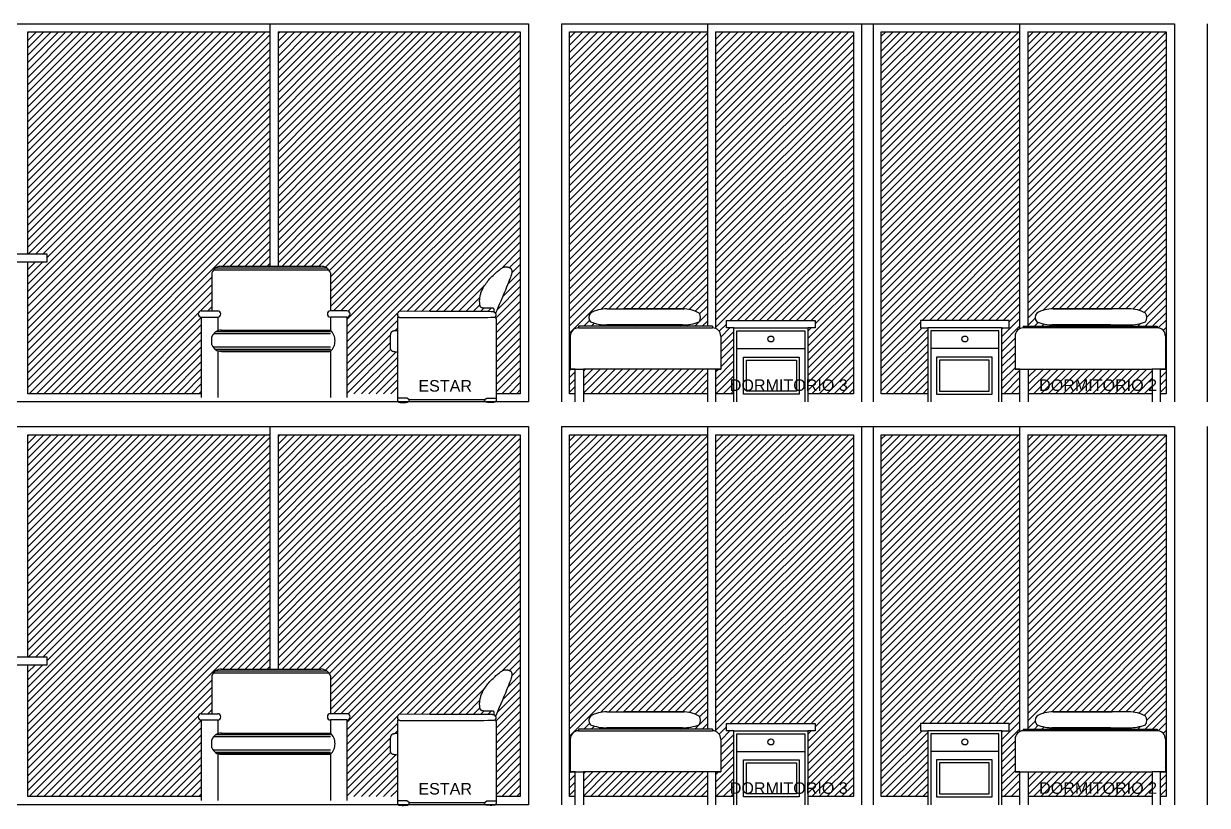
# Model space of a CAD drawing. Header units: millimetres. Extents: x 1217 to 2428, y 234 to 779.
# Drawn here: x 2252.71 to 2259.9, y 423.95 to 428.7 of the extents above; entities that cross this region are included whole.
import ezdxf

# ---------------------------------------------------------------- set-up
doc = ezdxf.new("R2010")
doc.units = ezdxf.units.MM
for name, color, linetype in [('0.1', 251, 'Continuous'), ('0.2', 2, 'Continuous'), ('0.3', 6, 'Continuous'), ('MURO', 5, 'Continuous'), ('Texto', 1, 'Continuous')]:
    doc.layers.add(name, color=color, linetype=linetype)
doc.styles.get("Standard").update_dxf_attribs({"font": 'arial.ttf'})
pattern_1 = [(45, (422.33998, -273.22355), (-0.0224506403, 0.0224506403), [])]
pattern_2 = [(45, (422.33998, -270.773552), (-0.0224506403, 0.0224506403), [])]
pattern_3 = [(45, (422.339967, -273.223546), (-0.0224506403, 0.0224506403), [])]
pattern_4 = [(45, (422.339955, -270.773546), (-0.0224506403, 0.0224506403), [])]

# ---------------------------------------------------------------- blocks, each defined once
blk = doc.blocks.new('sillon elv 1')
at = {"layer": '0.2'}
blk.add_line((382065.2343, 7753267.5813), (382065.6901, 7753267.5813), dxfattribs=at)
for points in [[(382065.1739, 7753268.114), (382065.1742, 7753268.1156), (382065.1744, 7753268.1172), (382065.1745, 7753268.1189), (382065.1746, 7753268.1205), (382065.1745, 7753268.1222), (382065.1745, 7753268.1238), (382065.1744, 7753268.1253), (382065.1744, 7753268.1268), (382065.1745, 7753268.1281), (382065.1745, 7753268.1294), (382065.1747, 7753268.1306), (382065.1749, 7753268.1316), (382065.1751, 7753268.1326), (382065.1753, 7753268.1335), (382065.1756, 7753268.1342), (382065.1759, 7753268.1349), (382065.1762, 7753268.1355), (382065.1765, 7753268.136), (382065.1768, 7753268.1364), (382065.1771, 7753268.1368), (382065.1775, 7753268.1371), (382065.178, 7753268.1373), (382065.1785, 7753268.1375), (382065.179, 7753268.1376), (382065.1796, 7753268.1377), (382065.1804, 7753268.1378), (382065.1814, 7753268.1379), (382065.1828, 7753268.1379), (382065.1846, 7753268.138), (382065.187, 7753268.138), (382065.19, 7753268.1381), (382065.1937, 7753268.1381), (382065.1982, 7753268.1381), (382065.2034, 7753268.1382), (382065.2089, 7753268.1383), (382065.2147, 7753268.1384), (382065.2204, 7753268.1385), (382065.2259, 7753268.1386), (382065.231, 7753268.1388), (382065.2353, 7753268.139), (382065.2389, 7753268.1392), (382065.2417, 7753268.1395), (382065.2439, 7753268.1397), (382065.2455, 7753268.14), (382065.2467, 7753268.1403), (382065.2476, 7753268.1405), (382065.2482, 7753268.1408), (382065.2488, 7753268.141), (382065.2493, 7753268.1412), (382065.2498, 7753268.1413), (382065.2504, 7753268.1415), (382065.2509, 7753268.1417), (382065.2515, 7753268.142), (382065.2522, 7753268.1423), (382065.2529, 7753268.1426), (382065.2537, 7753268.1431), (382065.2545, 7753268.1437), (382065.2554, 7753268.1444), (382065.2563, 7753268.1454), (382065.2572, 7753268.1465), (382065.2581, 7753268.148), (382065.2589, 7753268.1498), (382065.2597, 7753268.1519), (382065.2604, 7753268.1545), (382065.2611, 7753268.1574), (382065.2616, 7753268.1608), (382065.262, 7753268.1645), (382065.2624, 7753268.1685), (382065.2626, 7753268.1727), (382065.2627, 7753268.1771), (382065.2627, 7753268.1816), (382065.2627, 7753268.1863), (382065.2625, 7753268.1909), (382065.2622, 7753268.1956), (382065.2617, 7753268.2004), (382065.2611, 7753268.2053), (382065.2603, 7753268.2102), (382065.2593, 7753268.2154), (382065.258, 7753268.2207), (382065.2565, 7753268.2262), (382065.2547, 7753268.2319), (382065.2526, 7753268.2378), (382065.2501, 7753268.2439), (382065.2474, 7753268.2502), (382065.2443, 7753268.2566), (382065.2408, 7753268.2632), (382065.2369, 7753268.2699), (382065.2327, 7753268.2767), (382065.228, 7753268.2836), (382065.2229, 7753268.2906), (382065.2176, 7753268.2976), (382065.212, 7753268.3046), (382065.2061, 7753268.3115), (382065.2001, 7753268.3182), (382065.194, 7753268.3249), (382065.1878, 7753268.3313), (382065.1816, 7753268.3375), (382065.1754, 7753268.3434), (382065.1694, 7753268.349), (382065.1635, 7753268.3543), (382065.1578, 7753268.3592), (382065.1525, 7753268.3637), (382065.1475, 7753268.3679), (382065.1429, 7753268.3715), (382065.1387, 7753268.3747), (382065.135, 7753268.3775), (382065.1316, 7753268.3799), (382065.1286, 7753268.382), (382065.1259, 7753268.3837), (382065.1233, 7753268.3851), (382065.1209, 7753268.3863), (382065.1187, 7753268.3874), (382065.1165, 7753268.3882), (382065.1144, 7753268.3889), (382065.1123, 7753268.3895), (382065.1103, 7753268.3899), (382065.1083, 7753268.3902), (382065.1063, 7753268.3904), (382065.1044, 7753268.3905), (382065.1024, 7753268.3904), (382065.1005, 7753268.3903), (382065.0985, 7753268.39), (382065.0966, 7753268.3897), (382065.0947, 7753268.3894), (382065.0929, 7753268.3889), (382065.0912, 7753268.3885), (382065.0896, 7753268.388), (382065.088, 7753268.3876), (382065.0866, 7753268.3872), (382065.0853, 7753268.3867), (382065.084, 7753268.3863), (382065.0829, 7753268.3859), (382065.0818, 7753268.3854), (382065.0808, 7753268.385), (382065.0798, 7753268.3846), (382065.0789, 7753268.3841), (382065.0779, 7753268.3836), (382065.077, 7753268.3831), (382065.0761, 7753268.3825), (382065.0752, 7753268.3818), (382065.0743, 7753268.3811), (382065.0735, 7753268.3803), (382065.0726, 7753268.3794), (382065.0718, 7753268.3784), (382065.071, 7753268.3773), (382065.0702, 7753268.376), (382065.0695, 7753268.3746), (382065.0688, 7753268.3731), (382065.0682, 7753268.3715), (382065.0677, 7753268.3697), (382065.0672, 7753268.3679), (382065.0668, 7753268.3659), (382065.0666, 7753268.3638), (382065.0665, 7753268.3614), (382065.0666, 7753268.3588), (382065.0669, 7753268.3558), (382065.0675, 7753268.3524), (382065.0683, 7753268.3484), (382065.0695, 7753268.3438), (382065.0711, 7753268.3385), (382065.0731, 7753268.3324), (382065.0756, 7753268.3252), (382065.0787, 7753268.3168), (382065.0825, 7753268.3069), (382065.0871, 7753268.2952), (382065.0925, 7753268.2816), (382065.099, 7753268.2658), (382065.1066, 7753268.2475), (382065.1153, 7753268.2269), (382065.1246, 7753268.2047), (382065.1341, 7753268.1823), (382065.1433, 7753268.1607), (382065.1516, 7753268.1412), (382065.1585, 7753268.125), (382065.1635, 7753268.1132), (382065.1662, 7753268.107)], [(382065.7482, 7753268.1195), (382065.7512, 7753268.1185), (382065.7538, 7753268.1173), (382065.7559, 7753268.1159), (382065.7576, 7753268.1144), (382065.759, 7753268.1129), (382065.7601, 7753268.1112), (382065.761, 7753268.1096), (382065.7617, 7753268.1079), (382065.7622, 7753268.1063), (382065.7626, 7753268.1048), (382065.7628, 7753268.1033), (382065.7629, 7753268.1018), (382065.763, 7753268.1004), (382065.7629, 7753268.0991), (382065.7628, 7753268.0978), (382065.7626, 7753268.0966), (382065.7624, 7753268.0954), (382065.7621, 7753268.0943), (382065.7618, 7753268.0932), (382065.7614, 7753268.0922), (382065.7609, 7753268.0912), (382065.7604, 7753268.0903), (382065.7599, 7753268.0894), (382065.7593, 7753268.0885), (382065.7586, 7753268.0877), (382065.7578, 7753268.0869), (382065.757, 7753268.0861), (382065.756, 7753268.0854), (382065.7551, 7753268.0847), (382065.754, 7753268.0841), (382065.7529, 7753268.0835), (382065.7517, 7753268.083), (382065.7502, 7753268.0826), (382065.7476, 7753268.0823), (382065.7428, 7753268.082), (382065.7348, 7753268.0818), (382065.7223, 7753268.0816), (382065.7045, 7753268.0815), (382065.6801, 7753268.0814), (382065.6482, 7753268.0813), (382065.6082, 7753268.0812), (382065.5617, 7753268.0812), (382065.5109, 7753268.0812), (382065.458, 7753268.0813), (382065.4051, 7753268.0813), (382065.3544, 7753268.0815), (382065.3081, 7753268.0817), (382065.2683, 7753268.0819), (382065.2366, 7753268.0823), (382065.2126, 7753268.0827), (382065.1951, 7753268.0832), (382065.1831, 7753268.0837), (382065.1755, 7753268.0842), (382065.1711, 7753268.0848), (382065.169, 7753268.0854), (382065.168, 7753268.0859), (382065.1673, 7753268.0865), (382065.1666, 7753268.0871), (382065.166, 7753268.0877), (382065.1655, 7753268.0884), (382065.1649, 7753268.0891), (382065.1645, 7753268.0899), (382065.164, 7753268.0907), (382065.1636, 7753268.0917), (382065.1633, 7753268.0927), (382065.1629, 7753268.0939), (382065.1627, 7753268.0951), (382065.1625, 7753268.0963), (382065.1623, 7753268.0976), (382065.1623, 7753268.0988), (382065.1623, 7753268.1), (382065.1625, 7753268.1011), (382065.1628, 7753268.1021), (382065.1632, 7753268.1031), (382065.1636, 7753268.1039), (382065.1642, 7753268.1048), (382065.1648, 7753268.1056), (382065.1655, 7753268.1063), (382065.1662, 7753268.1071), (382065.1669, 7753268.1078), (382065.1676, 7753268.1086), (382065.1684, 7753268.1094), (382065.1691, 7753268.1101), (382065.1699, 7753268.1109), (382065.1707, 7753268.1116), (382065.1716, 7753268.1124), (382065.1724, 7753268.113), (382065.1733, 7753268.1137), (382065.1743, 7753268.1143), (382065.1753, 7753268.1148), (382065.1764, 7753268.1153), (382065.1774, 7753268.1157), (382065.1785, 7753268.1161), (382065.1796, 7753268.1164), (382065.1807, 7753268.1167), (382065.1818, 7753268.1169), (382065.1839, 7753268.1172), (382065.1926, 7753268.1174), (382065.2144, 7753268.1176), (382065.2558, 7753268.1178), (382065.3233, 7753268.1181), (382065.4235, 7753268.1185), (382065.563, 7753268.1189), (382065.7482, 7753268.1195)], [(382065.1727, 7753268.0846), (382065.1704, 7753268.0832), (382065.1685, 7753268.0819), (382065.1669, 7753268.0806), (382065.1657, 7753268.0794), (382065.1647, 7753268.0781), (382065.164, 7753268.0769), (382065.1634, 7753268.0758), (382065.1631, 7753268.0746), (382065.1628, 7753268.0726), (382065.1626, 7753268.0652), (382065.1625, 7753268.047), (382065.1624, 7753268.0127), (382065.1624, 7753267.9567), (382065.1624, 7753267.8738), (382065.1624, 7753267.7584), (382065.1624, 7753267.6053)], [(382065.7621, 7753268.0013), (382065.7666, 7753268.0017), (382065.7707, 7753268.0019), (382065.7743, 7753268.0019), (382065.7775, 7753268.0017), (382065.7804, 7753268.0013), (382065.783, 7753268.0009), (382065.7852, 7753268.0003), (382065.7873, 7753267.9997), (382065.7892, 7753267.9991), (382065.791, 7753267.9984), (382065.7926, 7753267.9978), (382065.7941, 7753267.9971), (382065.7954, 7753267.9963), (382065.7966, 7753267.9955), (382065.7977, 7753267.9947), (382065.7987, 7753267.9938), (382065.7996, 7753267.9929), (382065.8005, 7753267.9919), (382065.8012, 7753267.9909), (382065.8018, 7753267.9898), (382065.8024, 7753267.9888), (382065.803, 7753267.9877), (382065.8034, 7753267.9866), (382065.8039, 7753267.9855), (382065.8043, 7753267.9843), (382065.8046, 7753267.9831), (382065.8049, 7753267.9816), (382065.8052, 7753267.9797), (382065.8055, 7753267.9773), (382065.8058, 7753267.9743), (382065.806, 7753267.9705), (382065.8062, 7753267.9658), (382065.8064, 7753267.9601), (382065.8066, 7753267.9536), (382065.8068, 7753267.9466), (382065.8069, 7753267.9394), (382065.8071, 7753267.9322), (382065.8072, 7753267.9251), (382065.8072, 7753267.9186), (382065.8072, 7753267.9129), (382065.8072, 7753267.9081), (382065.8072, 7753267.9041), (382065.807, 7753267.901), (382065.8069, 7753267.8984), (382065.8067, 7753267.8964), (382065.8065, 7753267.8948), (382065.8062, 7753267.8934), (382065.8059, 7753267.8922), (382065.8056, 7753267.891), (382065.8053, 7753267.8898), (382065.8048, 7753267.8887), (382065.8044, 7753267.8876), (382065.8039, 7753267.8865), (382065.8033, 7753267.8855), (382065.8027, 7753267.8845), (382065.802, 7753267.8836), (382065.8012, 7753267.8828), (382065.8004, 7753267.882), (382065.7995, 7753267.8812), (382065.7986, 7753267.8805), (382065.7976, 7753267.8799), (382065.7966, 7753267.8793), (382065.7955, 7753267.8787), (382065.7944, 7753267.8782), (382065.7933, 7753267.8777), (382065.7918, 7753267.8772), (382065.7898, 7753267.8767), (382065.787, 7753267.8762), (382065.783, 7753267.8755), (382065.7778, 7753267.8748), (382065.7709, 7753267.874), (382065.7621, 7753267.8731)], [(382065.1619, 7753267.5923), (382065.1619, 7753267.5897), (382065.1619, 7753267.5872), (382065.162, 7753267.585), (382065.1622, 7753267.5829), (382065.1624, 7753267.581), (382065.1627, 7753267.5792), (382065.163, 7753267.5776), (382065.1633, 7753267.5762), (382065.1636, 7753267.5749), (382065.164, 7753267.5737), (382065.1644, 7753267.5727), (382065.1648, 7753267.5718), (382065.1653, 7753267.5709), (382065.1658, 7753267.5702), (382065.1665, 7753267.5695), (382065.1672, 7753267.5689), (382065.168, 7753267.5684), (382065.1689, 7753267.5679), (382065.17, 7753267.5674), (382065.1712, 7753267.5671), (382065.1727, 7753267.5667), (382065.1744, 7753267.5664), (382065.1763, 7753267.5662), (382065.1785, 7753267.566), (382065.1811, 7753267.5658), (382065.1839, 7753267.5657), (382065.1869, 7753267.5657), (382065.19, 7753267.5656), (382065.1932, 7753267.5656), (382065.1965, 7753267.5656), (382065.1997, 7753267.5657), (382065.2028, 7753267.5657), (382065.2058, 7753267.5658), (382065.2087, 7753267.5658), (382065.2114, 7753267.5659), (382065.2139, 7753267.566), (382065.2162, 7753267.5662), (382065.2184, 7753267.5664), (382065.2203, 7753267.5667), (382065.2221, 7753267.5671), (382065.2237, 7753267.5675), (382065.2251, 7753267.5682), (382065.2265, 7753267.5691), (382065.2278, 7753267.5704), (382065.2292, 7753267.5722), (382065.2307, 7753267.5745), (382065.2324, 7753267.5775), (382065.2343, 7753267.5813)], [(382065.7625, 7753267.5923), (382065.7626, 7753267.5897), (382065.7625, 7753267.5872), (382065.7624, 7753267.585), (382065.7623, 7753267.5829), (382065.762, 7753267.581), (382065.7618, 7753267.5792), (382065.7615, 7753267.5776), (382065.7612, 7753267.5762), (382065.7608, 7753267.5749), (382065.7605, 7753267.5737), (382065.7601, 7753267.5727), (382065.7597, 7753267.5718), (382065.7592, 7753267.5709), (382065.7586, 7753267.5702), (382065.758, 7753267.5695), (382065.7573, 7753267.5689), (382065.7565, 7753267.5684), (382065.7556, 7753267.5679), (382065.7545, 7753267.5674), (382065.7533, 7753267.5671), (382065.7518, 7753267.5667), (382065.7501, 7753267.5664), (382065.7482, 7753267.5662), (382065.7459, 7753267.566), (382065.7434, 7753267.5658), (382065.7406, 7753267.5657), (382065.7376, 7753267.5657), (382065.7345, 7753267.5656), (382065.7312, 7753267.5656), (382065.728, 7753267.5656), (382065.7248, 7753267.5657), (382065.7216, 7753267.5657), (382065.7186, 7753267.5658), (382065.7158, 7753267.5658), (382065.7131, 7753267.5659), (382065.7106, 7753267.566), (382065.7083, 7753267.5662), (382065.7061, 7753267.5664), (382065.7041, 7753267.5667), (382065.7024, 7753267.5671), (382065.7008, 7753267.5675), (382065.6993, 7753267.5682), (382065.698, 7753267.5691), (382065.6966, 7753267.5704), (382065.6952, 7753267.5722), (382065.6937, 7753267.5745), (382065.6921, 7753267.5775), (382065.6901, 7753267.5813)]]:
    blk.add_lwpolyline(points, dxfattribs=at)
at = {"layer": '0.2', "elevation": 0}
for points in [[(382065.7529, 7753268.0835), (382065.7621, 7753268.0835), (382065.7621, 7753267.6053)], [(382065.1624, 7753267.6053), (382065.1619, 7753267.5923)], [(382065.2343, 7753267.5813), (382065.2197, 7753267.5923), (382065.1619, 7753267.5923)], [(382065.6901, 7753267.5813), (382065.7047, 7753267.5923), (382065.7636, 7753267.5923)], [(382065.7621, 7753267.6053), (382065.7625, 7753267.5923)]]:
    blk.add_lwpolyline(points, dxfattribs=at)

msp = doc.modelspace()

# ---------------------------------------------------------------- hatches: boundary and pattern name
at = {"layer": '0.1', "ltscale": 3}
h = msp.add_hatch(dxfattribs=at)
h.set_pattern_fill('ANSI31', color=256, scale=0.01)
h.set_pattern_definition(pattern_2)
h.paths.add_polyline_path([(2254.25251, 428.65099), (2254.46816, 428.65099), (2254.46816, 427.22581), (2254.25251, 427.22581)])
h.paths.add_polyline_path([(2252.86861, 428.65099), (2254.20251, 428.65099), (2254.20251, 427.22581), (2253.90862, 427.22581, 0.3308107), (2253.85003, 427.18578), (2253.85003, 426.95485), (2253.78505, 426.95485, 1), (2253.78505, 426.91691), (2253.78505, 426.45099), (2252.86861, 426.45099)])
h.paths.add_polyline_path([(2252.7306, 428.65099), (2252.86861, 428.65099), (2252.86861, 426.45099), (2252.7306, 426.45099), (2252.7306, 427.25099), (2252.84561, 427.25099), (2252.84561, 427.30099), (2252.7306, 427.30099)])
h.paths.add_polyline_path([(2251.81582, 428.65099), (2252.5606, 428.65099), (2252.5606, 427.95099), (2251.81582, 427.95099)])
h.paths.add_polyline_path([(2251.57076, 428.65099), (2251.76582, 428.65099), (2251.76582, 427.95099), (2251.57076, 427.95099)])
h = msp.add_hatch(dxfattribs=at)
h.set_pattern_fill('ANSI31', color=256, scale=0.01)
h.set_pattern_definition(pattern_2)
h.paths.add_polyline_path([(2254.46816, 428.65099), (2255.72441, 428.65099), (2255.72441, 426.45099), (2255.57804, 426.45099), (2255.57805, 426.59078), (2255.57807, 426.7061), (2255.57807, 426.78904), (2255.57805, 426.84498), (2255.57798, 426.87934), (2255.57786, 426.89752), (2255.57762, 426.90672), (2255.57584, 426.91061), (2255.57287, 426.91364), (2255.56824, 426.91681), (2255.57199, 426.91784), (2255.57521, 426.92068), (2255.57709, 426.92438), (2255.57823, 426.92944), (2255.57802, 426.93402), (2255.57641, 426.93699), (2255.5743, 426.9394), (2255.57692, 426.94553), (2255.58196, 426.95732), (2255.58888, 426.97355), (2255.59718, 426.99303), (2255.60633, 427.01459), (2255.61584, 427.03704), (2255.62518, 427.05919), (2255.63384, 427.07986), (2255.64142, 427.0981), (2255.6479, 427.11392), (2255.65339, 427.12753), (2255.65798, 427.13918), (2255.66177, 427.14911), (2255.66487, 427.15753), (2255.66736, 427.1647), (2255.66934, 427.17084), (2255.67091, 427.17615), (2255.67268, 427.18294), (2255.67381, 427.18977), (2255.67398, 427.19492), (2255.67349, 427.1992), (2255.67236, 427.20382), (2255.67029, 427.20836), (2255.66752, 427.21228), (2255.66414, 427.21507), (2255.66021, 427.21715), (2255.6565, 427.21862), (2255.65235, 427.21997), (2255.6473, 427.22137), (2255.64175, 427.22247), (2255.63601, 427.22291), (2255.63114, 427.22246), (2255.62709, 427.2216), (2255.62284, 427.22018), (2255.61832, 427.21814), (2255.61329, 427.21527), (2255.6088, 427.21225), (2255.60546, 427.20986), (2255.60173, 427.20707), (2255.59759, 427.20386), (2255.59299, 427.20018), (2255.58797, 427.19606), (2255.5826, 427.19152), (2255.57695, 427.1866), (2255.57106, 427.18132), (2255.565, 427.17571), (2255.55884, 427.1698), (2255.55264, 427.16362), (2255.54645, 427.15719), (2255.54032, 427.15057), (2255.53432, 427.14379), (2255.52848, 427.13689), (2255.52286, 427.12993), (2255.5175, 427.12294), (2255.51246, 427.11596), (2255.50779, 427.10904), (2255.50352, 427.10222), (2255.49966, 427.09551), (2255.49617, 427.08893), (2255.49306, 427.0825), (2255.4903, 427.07623), (2255.48787, 427.07013), (2255.48575, 427.06422), (2255.48394, 427.05852), (2255.48242, 427.05302), (2255.48115, 427.04771), (2255.48012, 427.04258), (2255.47931, 427.03759), (2255.4787, 427.03272), (2255.47825, 427.02795), (2255.47795, 427.02325), (2255.47777, 427.01859), (2255.4777, 427.01398), (2255.47773, 427.00944), (2255.47786, 427.00504), (2255.47821, 426.99865), (2255.47907, 426.99121), (2255.4803, 426.98538), (2255.48223, 426.98024), (2255.4849, 426.97678), (2255.48798, 426.97458), (2255.49197, 426.97319), (2255.49356, 426.97254), (2255.49745, 426.9719), (2255.50152, 426.97155), (2255.5051, 426.97132), (2255.50949, 426.97113), (2255.51455, 426.97096), (2255.52004, 426.97083), (2255.52577, 426.97071), (2255.53152, 426.97061), (2255.53707, 426.97054), (2255.54221, 426.97047), (2255.54673, 426.97043), (2255.55048, 426.97039), (2255.55348, 426.97035), (2255.55585, 426.97032), (2255.55767, 426.97027), (2255.55904, 426.97022), (2255.56007, 426.97016), (2255.56084, 426.97007), (2255.56145, 426.96995), (2255.56199, 426.96981), (2255.56247, 426.96962), (2255.56291, 426.96939), (2255.5633, 426.96911), (2255.56366, 426.96876), (2255.56399, 426.96833), (2255.56429, 426.96784), (2255.56458, 426.96725), (2255.56486, 426.96657), (2255.56513, 426.9658), (2255.56537, 426.96493), (2255.56558, 426.96396), (2255.56576, 426.96289), (2255.5659, 426.96173), (2255.56599, 426.96046), (2255.56603, 426.9591), (2255.56601, 426.95763), (2255.56597, 426.95609), (2255.56581, 426.95113), (2255.56638, 426.94654), (2255.56265, 426.94825), (2255.55815, 426.94946), (2255.54783, 426.9497), (2255.52607, 426.94991), (2255.48469, 426.95015), (2255.41716, 426.95044), (2255.31694, 426.9508), (2255.17747, 426.95125), (2254.99223, 426.95182), (2254.98783, 426.95034), (2254.9836, 426.94763), (2254.98079, 426.94449), (2254.97866, 426.94049), (2254.97753, 426.93571), (2254.97746, 426.93154), (2254.97815, 426.92704), (2254.97964, 426.92302), (2254.98218, 426.91949), (2254.98673, 426.91585), (2254.97837, 426.91585), (2254.97837, 426.83365), (2254.9738, 426.83408), (2254.96787, 426.83434), (2254.96147, 426.83392), (2254.95644, 426.83299), (2254.95108, 426.83144), (2254.94623, 426.82942), (2254.94261, 426.8271), (2254.93997, 426.82437), (2254.93801, 426.82123), (2254.93615, 426.8169), (2254.93533, 426.81311), (2254.93479, 426.8084), (2254.93444, 426.80279), (2254.93422, 426.79808), (2254.93402, 426.79241), (2254.93382, 426.78595), (2254.93365, 426.77898), (2254.9335, 426.77174), (2254.93337, 426.76449), (2254.93328, 426.75748), (2254.93322, 426.75097), (2254.9332, 426.74522), (2254.93323, 426.73809), (2254.93349, 426.7305), (2254.9341, 426.72596), (2254.93536, 426.72138), (2254.93737, 426.71715), (2254.94026, 426.7139), (2254.94373, 426.71162), (2254.94745, 426.70984), (2254.95175, 426.70876), (2254.95741, 426.70788), (2254.96269, 426.70718), (2254.96959, 426.70637), (2254.97837, 426.70543), (2254.97837, 426.45099), (2254.67089, 426.45099), (2254.67089, 426.91691, 1), (2254.67089, 426.95485), (2254.57089, 426.95485), (2254.57089, 427.18578, 0.3308101), (2254.5123, 427.22581), (2254.46816, 427.22581)])
h = msp.add_hatch(dxfattribs=at)
h.set_pattern_fill('ANSI31', color=256, scale=0.01)
h.set_pattern_definition(pattern_4)
h.paths.add_polyline_path([(2257.07143, 428.651), (2257.74956, 428.651), (2257.74956, 426.451), (2257.47317, 426.451), (2257.47317, 426.851), (2257.51817, 426.851), (2257.51817, 426.896), (2257.47317, 426.896), (2257.07143, 426.896)])
h.paths.add_polyline_path([(2256.91197, 428.651), (2257.07143, 428.651), (2257.07143, 426.896), (2256.97817, 426.896), (2256.97817, 426.851), (2257.02317, 426.851), (2257.02317, 426.451), (2256.91336, 426.451), (2256.91336, 426.601), (2256.94336, 426.601), (2256.94336, 426.801, 0.3063972), (2256.91197, 426.8474)])
h.paths.add_polyline_path([(2256.02439, 428.651), (2256.86197, 428.651), (2256.86197, 426.861), (2256.07894, 426.861), (2256.07896, 426.851, 0.4142136), (2256.02896, 426.801), (2256.02896, 426.601), (2256.05896, 426.601), (2256.05896, 426.451), (2256.02439, 426.451)])
h.paths.add_polyline_path([(2256.1508, 426.88802, -0.340832), (2256.1508, 426.9411, -0.1255988), (2256.25176, 426.96687), (2256.7108, 426.96687, -0.1255988), (2256.81175, 426.9411, -0.340832), (2256.81175, 426.88802, -0.0910283), (2256.7108, 426.86949), (2256.25176, 426.86949, -0.0910283)], flags=16)
h.paths.add_polyline_path([(2256.10896, 426.601), (2256.86336, 426.601), (2256.86336, 426.451), (2256.10896, 426.451)])
h.paths.add_polyline_path([(2257.73468, 426.42919), (2256.98254, 426.42919), (2256.98254, 426.57344), (2257.73468, 426.57344)], flags=9)
h = msp.add_hatch(dxfattribs=at)
h.set_pattern_fill('ANSI31', color=256, scale=0.01)
h.set_pattern_definition(pattern_4)
h.paths.add_polyline_path([(2258.81054, 428.651), (2259.65152, 428.651), (2259.64695, 426.801, 0.4142136), (2259.59695, 426.851), (2259.59697, 426.861), (2258.81054, 426.861)])
h.paths.add_polyline_path([(2258.86416, 426.88802, -0.340832), (2258.86416, 426.9411, -0.1255988), (2258.96511, 426.96687), (2259.32255, 426.96687), (2259.42415, 426.96687, -0.1255988), (2259.52511, 426.9411, -0.340832), (2259.52511, 426.88802, -0.0910283), (2259.42415, 426.86949), (2258.96511, 426.86949, -0.0910283)], flags=16)
h.paths.add_polyline_path([(2258.81255, 426.601), (2259.56695, 426.601), (2259.56695, 426.451), (2258.81255, 426.451)])
h.paths.add_polyline_path([(2259.61695, 426.601), (2259.64695, 426.601), (2259.64695, 426.801), (2259.65152, 428.651), (2259.65152, 426.451), (2259.61695, 426.451)])
h.paths.add_polyline_path([(2257.91956, 428.651), (2258.76054, 428.651), (2258.76054, 426.84589, 0.2861952), (2258.73255, 426.801), (2258.73255, 426.601), (2258.76255, 426.601), (2258.76255, 426.451), (2258.65274, 426.451), (2258.65274, 426.851), (2258.69774, 426.851), (2258.69774, 426.896), (2258.20274, 426.896), (2258.15774, 426.896), (2258.15774, 426.851), (2258.20274, 426.851), (2258.20274, 426.451), (2257.91956, 426.451)])
h = msp.add_hatch(dxfattribs=at)
h.set_pattern_fill('ANSI31', color=256, scale=0.01)
h.set_pattern_definition(pattern_1)
h.paths.add_polyline_path([(2254.25251, 426.20099), (2254.46816, 426.20099), (2254.46816, 424.77581), (2254.25251, 424.77581)])
h.paths.add_polyline_path([(2252.86861, 426.20099), (2254.20251, 426.20099), (2254.20251, 424.77581), (2253.90862, 424.77581, 0.3308107), (2253.85003, 424.73578), (2253.85003, 424.50486), (2253.78505, 424.50486, 1), (2253.78505, 424.46691), (2253.78505, 424.00099), (2252.86861, 424.00099)])
h.paths.add_polyline_path([(2252.7306, 426.20099), (2252.86861, 426.20099), (2252.86861, 424.00099), (2252.7306, 424.00099), (2252.7306, 424.80099), (2252.84561, 424.80099), (2252.84561, 424.85099), (2252.7306, 424.85099)])
h.paths.add_polyline_path([(2251.81582, 426.20099), (2252.5606, 426.20099), (2252.5606, 425.50099), (2251.81582, 425.50099)])
h.paths.add_polyline_path([(2251.57076, 426.20099), (2251.76582, 426.20099), (2251.76582, 425.50099), (2251.57076, 425.50099)])
h = msp.add_hatch(dxfattribs=at)
h.set_pattern_fill('ANSI31', color=256, scale=0.01)
h.set_pattern_definition(pattern_1)
h.paths.add_polyline_path([(2254.46816, 426.20099), (2255.72441, 426.20099), (2255.72441, 424.00099), (2255.57804, 424.00099), (2255.57805, 424.14078), (2255.57807, 424.25611), (2255.57807, 424.33904), (2255.57805, 424.39499), (2255.57798, 424.42935), (2255.57786, 424.44752), (2255.57762, 424.45673), (2255.57584, 424.46061), (2255.57287, 424.46364), (2255.56824, 424.46681), (2255.57199, 424.46784), (2255.57521, 424.47068), (2255.57709, 424.47439), (2255.57823, 424.47944), (2255.57802, 424.48402), (2255.57641, 424.48699), (2255.5743, 424.48941), (2255.57692, 424.49554), (2255.58196, 424.50732), (2255.58888, 424.52355), (2255.59718, 424.54304), (2255.60633, 424.56459), (2255.61584, 424.58704), (2255.62518, 424.60919), (2255.63384, 424.62986), (2255.64142, 424.64811), (2255.6479, 424.66392), (2255.65339, 424.67753), (2255.65798, 424.68919), (2255.66177, 424.69911), (2255.66487, 424.70754), (2255.66736, 424.7147), (2255.66934, 424.72084), (2255.67091, 424.72616), (2255.67268, 424.73294), (2255.67381, 424.73977), (2255.67398, 424.74492), (2255.67349, 424.7492), (2255.67236, 424.75382), (2255.67029, 424.75836), (2255.66752, 424.76228), (2255.66414, 424.76507), (2255.66021, 424.76716), (2255.6565, 424.76862), (2255.65235, 424.76998), (2255.6473, 424.77137), (2255.64175, 424.77247), (2255.63601, 424.77291), (2255.63114, 424.77247), (2255.62709, 424.77161), (2255.62284, 424.77019), (2255.61832, 424.76814), (2255.61329, 424.76527), (2255.6088, 424.76225), (2255.60546, 424.75986), (2255.60173, 424.75708), (2255.59759, 424.75386), (2255.59299, 424.75018), (2255.58797, 424.74606), (2255.5826, 424.74153), (2255.57695, 424.7366), (2255.57106, 424.73132), (2255.565, 424.72571), (2255.55884, 424.7198), (2255.55264, 424.71362), (2255.54645, 424.7072), (2255.54032, 424.70057), (2255.53432, 424.69379), (2255.52848, 424.6869), (2255.52286, 424.67993), (2255.5175, 424.67294), (2255.51246, 424.66596), (2255.50779, 424.65904), (2255.50352, 424.65222), (2255.49966, 424.64551), (2255.49617, 424.63894), (2255.49306, 424.63251), (2255.4903, 424.62623), (2255.48787, 424.62014), (2255.48575, 424.61423), (2255.48394, 424.60852), (2255.48242, 424.60302), (2255.48115, 424.59772), (2255.48012, 424.59258), (2255.47931, 424.58759), (2255.4787, 424.58272), (2255.47825, 424.57795), (2255.47795, 424.57325), (2255.47777, 424.5686), (2255.4777, 424.56398), (2255.47773, 424.55945), (2255.47786, 424.55504), (2255.47821, 424.54865), (2255.47907, 424.54121), (2255.4803, 424.53539), (2255.48223, 424.53024), (2255.4849, 424.52678), (2255.48798, 424.52458), (2255.49197, 424.52319), (2255.49356, 424.52255), (2255.49745, 424.5219), (2255.50152, 424.52155), (2255.5051, 424.52133), (2255.50949, 424.52113), (2255.51455, 424.52097), (2255.52004, 424.52083), (2255.52577, 424.52071), (2255.53152, 424.52062), (2255.53707, 424.52054), (2255.54221, 424.52048), (2255.54673, 424.52043), (2255.55048, 424.52039), (2255.55348, 424.52035), (2255.55585, 424.52032), (2255.55767, 424.52028), (2255.55904, 424.52023), (2255.56007, 424.52016), (2255.56084, 424.52007), (2255.56145, 424.51996), (2255.56199, 424.51981), (2255.56247, 424.51963), (2255.56291, 424.51939), (2255.5633, 424.51911), (2255.56366, 424.51876), (2255.56399, 424.51834), (2255.56429, 424.51784), (2255.56458, 424.51725), (2255.56486, 424.51657), (2255.56513, 424.5158), (2255.56537, 424.51493), (2255.56558, 424.51396), (2255.56576, 424.51289), (2255.5659, 424.51173), (2255.56599, 424.51046), (2255.56603, 424.5091), (2255.56601, 424.50764), (2255.56597, 424.50609), (2255.56581, 424.50113), (2255.56638, 424.49655), (2255.56265, 424.49825), (2255.55815, 424.49946), (2255.54783, 424.49971), (2255.52607, 424.49992), (2255.48469, 424.50016), (2255.41716, 424.50044), (2255.31694, 424.5008), (2255.17747, 424.50126), (2254.99223, 424.50182), (2254.98783, 424.50034), (2254.9836, 424.49763), (2254.98079, 424.49449), (2254.97866, 424.49049), (2254.97753, 424.48571), (2254.97746, 424.48155), (2254.97815, 424.47704), (2254.97964, 424.47302), (2254.98218, 424.4695), (2254.98673, 424.46585), (2254.97837, 424.46585), (2254.97837, 424.38365), (2254.9738, 424.38408), (2254.96787, 424.38435), (2254.96147, 424.38393), (2254.95644, 424.38299), (2254.95108, 424.38144), (2254.94623, 424.37942), (2254.94261, 424.3771), (2254.93997, 424.37437), (2254.93801, 424.37123), (2254.93615, 424.36691), (2254.93533, 424.36311), (2254.93479, 424.3584), (2254.93444, 424.35279), (2254.93422, 424.34809), (2254.93402, 424.34241), (2254.93382, 424.33596), (2254.93365, 424.32898), (2254.9335, 424.32174), (2254.93337, 424.31449), (2254.93328, 424.30748), (2254.93322, 424.30097), (2254.9332, 424.29522), (2254.93323, 424.28809), (2254.93349, 424.2805), (2254.9341, 424.27596), (2254.93536, 424.27138), (2254.93737, 424.26715), (2254.94026, 424.2639), (2254.94373, 424.26163), (2254.94745, 424.25984), (2254.95175, 424.25876), (2254.95741, 424.25788), (2254.96269, 424.25718), (2254.96959, 424.25637), (2254.97837, 424.25543), (2254.97837, 424.00099), (2254.67089, 424.00099), (2254.67089, 424.46691, 1), (2254.67089, 424.50486), (2254.57089, 424.50486), (2254.57089, 424.73578, 0.3308101), (2254.5123, 424.77581), (2254.46816, 424.77581)])
h = msp.add_hatch(dxfattribs=at)
h.set_pattern_fill('ANSI31', color=256, scale=0.01)
h.set_pattern_definition(pattern_3)
h.paths.add_polyline_path([(2257.07144, 426.201), (2257.74957, 426.201), (2257.74957, 424.00099), (2257.47319, 424.00099), (2257.47319, 424.401), (2257.51819, 424.401), (2257.51819, 424.446), (2257.47319, 424.446), (2257.07144, 424.446)])
h.paths.add_polyline_path([(2256.91199, 426.201), (2257.07144, 426.201), (2257.07144, 424.446), (2256.97819, 424.446), (2256.97819, 424.401), (2257.02319, 424.401), (2257.02319, 424.00099), (2256.91337, 424.00099), (2256.91337, 424.151), (2256.94337, 424.151), (2256.94337, 424.351, 0.3063972), (2256.91199, 424.3974)])
h.paths.add_polyline_path([(2256.0244, 426.201), (2256.86199, 426.201), (2256.86199, 424.411), (2256.07895, 424.411), (2256.07897, 424.401, 0.4142136), (2256.02897, 424.351), (2256.02897, 424.151), (2256.05897, 424.151), (2256.05897, 424.00099), (2256.0244, 424.00099)])
h.paths.add_polyline_path([(2256.15082, 424.43802, -0.340832), (2256.15082, 424.4911, -0.1255988), (2256.25177, 424.51687), (2256.71081, 424.51687, -0.1255988), (2256.81177, 424.4911, -0.340832), (2256.81177, 424.43802, -0.0910283), (2256.71081, 424.41949), (2256.25177, 424.41949, -0.0910283)], flags=16)
h.paths.add_polyline_path([(2256.10897, 424.151), (2256.86337, 424.151), (2256.86337, 424.00099), (2256.10897, 424.00099)])
h.paths.add_polyline_path([(2257.73469, 423.97919), (2256.98255, 423.97919), (2256.98255, 424.12344), (2257.73469, 424.12344)], flags=9)
h = msp.add_hatch(dxfattribs=at)
h.set_pattern_fill('ANSI31', color=256, scale=0.01)
h.set_pattern_definition(pattern_3)
h.paths.add_polyline_path([(2258.81056, 426.201), (2259.65154, 426.201), (2259.64697, 424.351, 0.4142136), (2259.59697, 424.401), (2259.59698, 424.411), (2258.81056, 424.411)])
h.paths.add_polyline_path([(2258.86417, 424.43802, -0.340832), (2258.86417, 424.4911, -0.1255988), (2258.96512, 424.51687), (2259.32257, 424.51687), (2259.42416, 424.51687, -0.1255988), (2259.52512, 424.4911, -0.340832), (2259.52512, 424.43802, -0.0910283), (2259.42416, 424.41949), (2258.96512, 424.41949, -0.0910283)], flags=16)
h.paths.add_polyline_path([(2258.81257, 424.151), (2259.56697, 424.151), (2259.56697, 424.001), (2258.81257, 424.001)])
h.paths.add_polyline_path([(2259.61697, 424.151), (2259.64697, 424.151), (2259.64697, 424.351), (2259.65154, 426.201), (2259.65154, 424.001), (2259.61697, 424.001)])
h.paths.add_polyline_path([(2257.91957, 426.201), (2258.76056, 426.201), (2258.76056, 424.39589, 0.2861952), (2258.73257, 424.351), (2258.73257, 424.151), (2258.76257, 424.151), (2258.76257, 424.001), (2258.65275, 424.001), (2258.65275, 424.401), (2258.69775, 424.401), (2258.69775, 424.446), (2258.20275, 424.446), (2258.15775, 424.446), (2258.15775, 424.401), (2258.20275, 424.401), (2258.20275, 424.001), (2257.91957, 424.001)])

# ---------------------------------------------------------------- linework, layer by layer
at = {"layer": '0.1', "linetype": 'ByBlock'}
for p, q in [((2256.02896, 426.801, 0), (2256.02896, 426.601, 0)), ((2256.89336, 426.861, 0), (2256.07894, 426.861, 0)), ((2256.07896, 426.851, 0), (2256.89334, 426.851, 0)), ((2256.94336, 426.801, 0), (2256.94336, 426.601, 0)), ((2258.73255, 426.801, 0), (2258.73255, 426.601, 0)), ((2258.78255, 426.861, 0), (2259.59697, 426.861, 0)), ((2259.59695, 426.851, 0), (2258.78257, 426.851, 0)), ((2259.64695, 426.801, 0), (2259.64695, 426.601, 0)), ((2256.02896, 426.601, 0), (2256.10896, 426.601, 0)), ((2256.05896, 426.601, 0), (2256.02896, 426.601, 0)), ((2256.05896, 426.401, 0), (2256.05896, 426.601, 0)), ((2256.94336, 426.601, 0), (2256.10896, 426.601, 0)), ((2256.10896, 426.601, 0), (2256.10896, 426.401, 0)), ((2256.94336, 426.601, 0), (2256.86336, 426.601, 0)), ((2256.91336, 426.601, 0), (2256.94336, 426.601, 0)), ((2256.91336, 426.401, 0), (2256.91336, 426.601, 0)), ((2258.73255, 426.601, 0), (2258.81255, 426.601, 0)), ((2258.73255, 426.601, 0), (2259.56695, 426.601, 0)), ((2258.76255, 426.601, 0), (2258.73255, 426.601, 0)), ((2258.76255, 426.401, 0), (2258.76255, 426.601, 0)), ((2259.56695, 426.601, 0), (2259.56695, 426.401, 0)), ((2259.64695, 426.601, 0), (2259.56695, 426.601, 0)), ((2259.61695, 426.601, 0), (2259.64695, 426.601, 0)), ((2259.61695, 426.401, 0), (2259.61695, 426.601, 0)), ((2256.02897, 424.351, 0), (2256.02897, 424.151, 0)), ((2256.89337, 424.411, 0), (2256.07895, 424.411, 0)), ((2256.07897, 424.401, 0), (2256.89335, 424.401, 0)), ((2256.94337, 424.351, 0), (2256.94337, 424.151, 0)), ((2258.73257, 424.351, 0), (2258.73257, 424.151, 0)), ((2258.78257, 424.411, 0), (2259.59698, 424.411, 0)), ((2259.59697, 424.401, 0), (2258.78258, 424.401, 0)), ((2259.64697, 424.351, 0), (2259.64697, 424.151, 0)), ((2256.02897, 424.151, 0), (2256.10897, 424.151, 0)), ((2256.05897, 424.151, 0), (2256.02897, 424.151, 0)), ((2256.05897, 423.951, 0), (2256.05897, 424.151, 0)), ((2256.94337, 424.151, 0), (2256.10897, 424.151, 0)), ((2256.10897, 424.151, 0), (2256.10897, 423.951, 0)), ((2256.94337, 424.151, 0), (2256.86337, 424.151, 0)), ((2256.91337, 424.151, 0), (2256.94337, 424.151, 0)), ((2256.91337, 423.951, 0), (2256.91337, 424.151, 0)), ((2258.73257, 424.151, 0), (2258.81257, 424.151, 0)), ((2258.73257, 424.151, 0), (2259.56697, 424.151, 0)), ((2258.76257, 424.151, 0), (2258.73257, 424.151, 0)), ((2258.76257, 423.951, 0), (2258.76257, 424.151, 0)), ((2259.56697, 424.151, 0), (2259.56697, 423.951, 0)), ((2259.64697, 424.151, 0), (2259.56697, 424.151, 0)), ((2259.61697, 424.151, 0), (2259.64697, 424.151, 0)), ((2259.61697, 423.951, 0), (2259.61697, 424.151, 0))]:
    msp.add_line(p, q, dxfattribs=at)
at = {"layer": '0.1'}
for p, q in [((2256.86336, 426.601, 0), (2256.86336, 426.401, 0)), ((2258.81255, 426.601, 0), (2258.81255, 426.401, 0)), ((2256.86337, 424.151, 0), (2256.86337, 423.951, 0)), ((2258.81257, 424.151, 0), (2258.81257, 423.951, 0))]:
    msp.add_line(p, q, dxfattribs=at)
at = {"layer": '0.1', "ltscale": 3, "elevation": 0}
for points in [[(2254.20251, 428.70099), (2254.20251, 427.22581)], [(2256.86197, 428.701), (2256.86197, 426.861)], [(2258.76054, 428.701), (2258.76054, 426.84589)], [(2252.7306, 427.30099), (2252.7306, 428.65099), (2254.20251, 428.65099)], [(2254.25251, 428.65099), (2255.72441, 428.65099), (2255.72441, 426.45099), (2255.57804, 426.45099)], [(2254.25251, 428.65099), (2254.25251, 427.22581)], [(2256.05896, 426.451), (2256.02439, 426.451), (2256.02439, 428.651), (2256.86197, 428.651)], [(2256.91197, 428.651), (2257.74956, 428.651), (2257.74956, 426.451), (2257.47317, 426.451)], [(2256.91197, 428.651), (2256.91197, 426.8474)], [(2258.20274, 426.451), (2257.91956, 426.451), (2257.91956, 428.651), (2258.76054, 428.651)], [(2258.81054, 428.651), (2259.65152, 428.651), (2259.65152, 426.451), (2259.61695, 426.451)], [(2258.81054, 428.651), (2258.81054, 426.861)], [(2253.78505, 426.45099), (2252.7306, 426.45099), (2252.7306, 427.25099)], [(2256.86336, 426.451), (2256.10896, 426.451)], [(2257.02317, 426.451), (2256.91336, 426.451)], [(2258.76255, 426.451), (2258.65274, 426.451)], [(2259.56695, 426.451), (2258.81255, 426.451)], [(2254.20251, 426.25099), (2254.20251, 424.77581)], [(2256.86199, 426.251), (2256.86199, 424.411)], [(2258.76056, 426.251), (2258.76056, 424.39589)], [(2252.7306, 424.85099), (2252.7306, 426.20099), (2254.20251, 426.20099)], [(2254.25251, 426.20099), (2255.72441, 426.20099), (2255.72441, 424.00099), (2255.57804, 424.00099)], [(2254.25251, 426.20099), (2254.25251, 424.77581)], [(2256.05897, 424.00099), (2256.0244, 424.00099), (2256.0244, 426.201), (2256.86199, 426.201)], [(2256.91199, 426.201), (2257.74957, 426.201), (2257.74957, 424.00099), (2257.47319, 424.00099)], [(2256.91199, 426.201), (2256.91199, 424.3974)], [(2258.20275, 424.001), (2257.91957, 424.001), (2257.91957, 426.201), (2258.76056, 426.201)], [(2258.81056, 426.201), (2259.65154, 426.201), (2259.65154, 424.001), (2259.61697, 424.001)], [(2258.81056, 426.201), (2258.81056, 424.411)], [(2253.78505, 424.00099), (2252.7306, 424.00099), (2252.7306, 424.80099)], [(2256.86337, 424.00099), (2256.10897, 424.00099)], [(2257.02319, 424.00099), (2256.91337, 424.00099)], [(2258.76257, 424.001), (2258.65275, 424.001)], [(2259.56697, 424.001), (2258.81257, 424.001)]]:
    msp.add_lwpolyline(points, dxfattribs=at)
at = {"layer": '0.1', "linetype": 'ByBlock', "elevation": 0}
for points in [[(2253.90391, 427.22581), (2254.5123, 427.22581)], [(2253.90391, 427.22581), (2254.5123, 427.22581)], [(2253.85003, 427.18578), (2253.85003, 426.95485)], [(2253.85003, 427.18578), (2253.85003, 426.95485)], [(2253.85003, 427.18578), (2253.85003, 426.95485)], [(2253.86033, 427.20416), (2254.56059, 427.20416)], [(2253.87421, 427.21648), (2254.54671, 427.21648)], [(2254.57089, 427.18578), (2254.57089, 426.95485)], [(2254.57089, 427.18578), (2254.57089, 426.95485)], [(2253.78505, 426.95485), (2253.88505, 426.95485)], [(2253.78505, 426.95485), (2253.88505, 426.95485)], [(2254.67089, 426.95485), (2254.57089, 426.95485)], [(2254.67089, 426.95485), (2254.57089, 426.95485)], [(2253.78505, 426.91691), (2253.78505, 426.42769)], [(2253.78505, 426.91691), (2253.88505, 426.91691)], [(2253.78505, 426.91691), (2253.78505, 426.42769)], [(2253.78505, 426.91691), (2253.88505, 426.91691)], [(2253.88505, 426.91691), (2253.88505, 426.83705)], [(2253.88505, 426.91691), (2253.88505, 426.83705)], [(2254.57089, 426.91691), (2254.57089, 426.83705)], [(2254.67089, 426.91691), (2254.57089, 426.91691)], [(2254.57089, 426.91691), (2254.57089, 426.83705)], [(2254.67089, 426.91691), (2254.57089, 426.91691)], [(2254.67089, 426.91691), (2254.67089, 426.42769)], [(2254.67089, 426.91691), (2254.67089, 426.42769)], [(2257.02317, 426.851), (2256.97817, 426.851), (2256.97817, 426.896), (2257.47317, 426.896), (2257.51817, 426.896), (2257.51817, 426.851), (2257.47317, 426.851)], [(2258.65274, 426.851), (2258.69774, 426.851), (2258.69774, 426.896), (2258.20274, 426.896), (2258.15774, 426.896), (2258.15774, 426.851), (2258.20274, 426.851)], [(2253.85003, 426.74849), (2253.85003, 426.79702)], [(2253.86083, 426.81601), (2254.57089, 426.81601)], [(2253.86083, 426.81601), (2254.57089, 426.81601)], [(2253.87584, 426.82873), (2254.57089, 426.82873)], [(2253.90391, 426.83705), (2254.57089, 426.83705)], [(2253.90391, 426.83705), (2254.57089, 426.83705)], [(2256.07894, 426.861), (2256.07896, 426.851)], [(2256.89336, 426.861), (2256.89334, 426.851)], [(2257.02317, 426.401), (2257.02317, 426.851), (2257.47317, 426.851), (2257.47317, 426.401)], [(2257.04117, 426.401), (2257.04117, 426.833), (2257.45517, 426.833), (2257.45517, 426.401)], [(2258.65274, 426.401), (2258.65274, 426.851), (2258.20274, 426.851), (2258.20274, 426.401)], [(2258.63474, 426.401), (2258.63474, 426.833), (2258.22074, 426.833), (2258.22074, 426.401)], [(2258.78255, 426.861), (2258.78257, 426.851)], [(2259.59697, 426.861), (2259.59695, 426.851)], [(2253.85665, 426.73508), (2254.57089, 426.73508)], [(2253.86919, 426.72138), (2254.57089, 426.72138)], [(2257.04117, 426.72609), (2257.45517, 426.72609)], [(2258.63474, 426.72609), (2258.22074, 426.72609)], [(2253.88505, 426.71232), (2253.88505, 426.43156)], [(2253.88505, 426.71232), (2254.57089, 426.71232)], [(2253.88505, 426.71232), (2254.57089, 426.71232)], [(2253.88505, 426.70846), (2253.88505, 426.42769)], [(2253.90862, 426.70846), (2254.57089, 426.70846)], [(2253.90862, 426.70846), (2254.57089, 426.70846)], [(2254.57089, 426.70846), (2254.57089, 426.42769)], [(2254.57089, 426.70846), (2254.57089, 426.42769)], [(2253.85003, 424.73578), (2253.85003, 424.50486)], [(2253.85003, 424.73578), (2253.85003, 424.50486)], [(2253.85003, 424.73578), (2253.85003, 424.50486)], [(2253.86033, 424.75417), (2254.56059, 424.75417)], [(2253.87421, 424.76648), (2254.54671, 424.76648)], [(2253.90391, 424.77581), (2254.5123, 424.77581)], [(2253.90391, 424.77581), (2254.5123, 424.77581)], [(2254.57089, 424.73578), (2254.57089, 424.50486)], [(2254.57089, 424.73578), (2254.57089, 424.50486)], [(2253.78505, 424.50486), (2253.88505, 424.50486)], [(2253.78505, 424.50486), (2253.88505, 424.50486)], [(2254.67089, 424.50486), (2254.57089, 424.50486)], [(2254.67089, 424.50486), (2254.57089, 424.50486)], [(2253.78505, 424.46691), (2253.78505, 423.9777)], [(2253.78505, 424.46691), (2253.88505, 424.46691)], [(2253.78505, 424.46691), (2253.78505, 423.9777)], [(2253.78505, 424.46691), (2253.88505, 424.46691)], [(2253.88505, 424.46691), (2253.88505, 424.38705)], [(2253.88505, 424.46691), (2253.88505, 424.38705)], [(2254.57089, 424.46691), (2254.57089, 424.38705)], [(2254.67089, 424.46691), (2254.57089, 424.46691)], [(2254.57089, 424.46691), (2254.57089, 424.38705)], [(2254.67089, 424.46691), (2254.57089, 424.46691)], [(2254.67089, 424.46691), (2254.67089, 423.9777)], [(2254.67089, 424.46691), (2254.67089, 423.9777)], [(2257.02319, 424.401), (2256.97819, 424.401), (2256.97819, 424.446), (2257.47319, 424.446), (2257.51819, 424.446), (2257.51819, 424.401), (2257.47319, 424.401)], [(2258.65275, 424.401), (2258.69775, 424.401), (2258.69775, 424.446), (2258.20275, 424.446), (2258.15775, 424.446), (2258.15775, 424.401), (2258.20275, 424.401)], [(2253.85003, 424.29849), (2253.85003, 424.34703)], [(2253.86083, 424.36601), (2254.57089, 424.36601)], [(2253.86083, 424.36601), (2254.57089, 424.36601)], [(2253.87584, 424.37873), (2254.57089, 424.37873)], [(2253.90391, 424.38705), (2254.57089, 424.38705)], [(2253.90391, 424.38705), (2254.57089, 424.38705)], [(2256.07895, 424.411), (2256.07897, 424.401)], [(2256.89337, 424.411), (2256.89335, 424.401)], [(2257.02319, 423.951), (2257.02319, 424.401), (2257.47319, 424.401), (2257.47319, 423.951)], [(2257.04119, 423.951), (2257.04119, 424.383), (2257.45519, 424.383), (2257.45519, 423.951)], [(2258.65275, 423.951), (2258.65275, 424.401), (2258.20275, 424.401), (2258.20275, 423.951)], [(2258.63475, 423.951), (2258.63475, 424.383), (2258.22075, 424.383), (2258.22075, 423.951)], [(2258.78257, 424.411), (2258.78258, 424.401)], [(2259.59698, 424.411), (2259.59697, 424.401)], [(2253.85665, 424.28508), (2254.57089, 424.28508)], [(2257.04119, 424.27609), (2257.45519, 424.27609)], [(2258.63475, 424.27609), (2258.22075, 424.27609)], [(2253.86919, 424.27138), (2254.57089, 424.27138)], [(2253.88505, 424.26233), (2253.88505, 423.98156)], [(2253.88505, 424.26233), (2254.57089, 424.26233)], [(2253.88505, 424.26233), (2254.57089, 424.26233)], [(2253.88505, 424.25846), (2253.88505, 423.9777)], [(2253.90862, 424.25846), (2254.57089, 424.25846)], [(2253.90862, 424.25846), (2254.57089, 424.25846)], [(2254.57089, 424.25846), (2254.57089, 423.9777)], [(2254.57089, 424.25846), (2254.57089, 423.9777)]]:
    msp.add_lwpolyline(points, dxfattribs=at)
at = {"layer": '0.1', "elevation": 0}
for points in [[(2256.25173, 426.96687), (2256.72055, 426.96687)], [(2256.7108, 426.96687), (2256.35336, 426.96687)], [(2259.42418, 426.96687), (2258.95536, 426.96687)], [(2258.96511, 426.96687), (2259.32255, 426.96687)], [(2256.7108, 426.86949), (2256.25174, 426.86949)], [(2256.36311, 426.86949), (2256.72055, 426.86949)], [(2259.3128, 426.86949), (2258.95536, 426.86949)], [(2258.96511, 426.86949), (2259.42417, 426.86949)], [(2256.25174, 424.51687), (2256.72057, 424.51687)], [(2256.71081, 424.51687), (2256.35337, 424.51687)], [(2259.4242, 424.51687), (2258.95537, 424.51687)], [(2258.96512, 424.51687), (2259.32257, 424.51687)], [(2256.71081, 424.41949), (2256.25175, 424.41949)], [(2256.36312, 424.41949), (2256.72057, 424.41949)], [(2259.31281, 424.41949), (2258.95537, 424.41949)], [(2258.96512, 424.41949), (2259.42418, 424.41949)]]:
    msp.add_lwpolyline(points, dxfattribs=at)
at = {"layer": '0.1', "linetype": 'ByBlock', "elevation": 0}
for points in [[(2257.08178, 426.67377), (2257.42102, 426.67377), (2257.42102, 426.449), (2257.08178, 426.449)], [(2257.09978, 426.65577), (2257.40302, 426.65577), (2257.40302, 426.467), (2257.09978, 426.467)], [(2258.59413, 426.67377), (2258.25489, 426.67377), (2258.25489, 426.449), (2258.59413, 426.449)], [(2258.57613, 426.65577), (2258.27289, 426.65577), (2258.27289, 426.467), (2258.57613, 426.467)], [(2257.08179, 424.22377), (2257.42103, 424.22377), (2257.42103, 423.999), (2257.08179, 423.999)], [(2257.09979, 424.20577), (2257.40303, 424.20577), (2257.40303, 424.017), (2257.09979, 424.017)], [(2258.59415, 424.22377), (2258.2549, 424.22377), (2258.2549, 423.999), (2258.59415, 423.999)], [(2258.57615, 424.20577), (2258.2729, 424.20577), (2258.2729, 424.017), (2258.57615, 424.017)]]:
    msp.add_lwpolyline(points, close=True, dxfattribs=at)
at = {"layer": '0.1', "linetype": 'ByBlock'}
for centre in [(2257.24817, 426.78356, 0), (2258.42774, 426.78356, 0), (2257.24819, 424.33356, 0), (2258.42775, 424.33356, 0)]:
    msp.add_circle(centre, 0.01818, dxfattribs=at)
for centre, radius, start, end in [((2253.90626, 427.16637, 0), 0.05949, 87.731971, 160.95095), ((2253.90626, 427.16637, 0), 0.05949, 87.731971, 160.95095), ((2254.51465, 427.16637, 0), 0.05949, 19.04905, 92.268029), ((2254.51465, 427.16637, 0), 0.05949, 19.04905, 92.268029), ((2253.78505, 426.93588, 0), 0.01897, 90, 270), ((2253.78505, 426.93588, 0), 0.01897, 90, 270), ((2253.88505, 426.93588, 0), 0.01897, 270, 90), ((2253.88505, 426.93588, 0), 0.01897, 270, 90), ((2254.57089, 426.93588, 0), 0.01897, 90, 270), ((2254.57089, 426.93588, 0), 0.01897, 90, 270), ((2254.67089, 426.93588, 0), 0.01897, 270, 90), ((2254.67089, 426.93588, 0), 0.01897, 270, 90), ((2253.90626, 426.77761, 0), 0.05949, 87.731971, 160.95095), ((2253.90626, 426.77761, 0), 0.05949, 87.731971, 160.95095), ((2254.50945, 426.77275, 0), 0.08893, 313.695506, 46.304494), ((2254.50945, 426.77275, 0), 0.08893, 313.695506, 46.304494), ((2256.07896, 426.801, 0), 0.05, 90, 180), ((2256.89336, 426.801, 0), 0.05, 0, 90), ((2258.78255, 426.801, 0), 0.05, 90, 180), ((2259.59695, 426.801, 0), 0.05, 0, 90), ((2253.90626, 426.7679, 0), 0.05949, 199.04905, 272.268029), ((2253.90626, 426.7679, 0), 0.05949, 199.04905, 272.268029), ((2253.90626, 424.71637, 0), 0.05949, 87.731971, 160.95095), ((2253.90626, 424.71637, 0), 0.05949, 87.731971, 160.95095), ((2254.51465, 424.71637, 0), 0.05949, 19.04905, 92.268029), ((2254.51465, 424.71637, 0), 0.05949, 19.04905, 92.268029), ((2253.78505, 424.48588, 0), 0.01897, 90, 270), ((2253.78505, 424.48588, 0), 0.01897, 90, 270), ((2253.88505, 424.48588, 0), 0.01897, 270, 90), ((2253.88505, 424.48588, 0), 0.01897, 270, 90), ((2254.57089, 424.48588, 0), 0.01897, 90, 270), ((2254.57089, 424.48588, 0), 0.01897, 90, 270), ((2254.67089, 424.48588, 0), 0.01897, 270, 90), ((2254.67089, 424.48588, 0), 0.01897, 270, 90), ((2253.90626, 424.32761, 0), 0.05949, 87.731971, 160.95095), ((2253.90626, 424.32761, 0), 0.05949, 87.731971, 160.95095), ((2254.50945, 424.32276, 0), 0.08893, 313.695506, 46.304494), ((2254.50945, 424.32276, 0), 0.08893, 313.695506, 46.304494), ((2256.07897, 424.351, 0), 0.05, 90, 180), ((2256.89337, 424.351, 0), 0.05, 0, 90), ((2258.78257, 424.351, 0), 0.05, 90, 180), ((2259.59697, 424.351, 0), 0.05, 0, 90), ((2253.90626, 424.31791, 0), 0.05949, 199.04905, 272.268029), ((2253.90626, 424.31791, 0), 0.05949, 199.04905, 272.268029)]:
    msp.add_arc(centre, radius, start, end, dxfattribs=at)
at = {"layer": '0.1'}
for centre, radius, start, end in [((2256.18522, 426.91456, 0), 0.04346, 142.358497, 217.641503), ((2256.25176, 426.75621, 0), 0.21066, 90, 118.635178), ((2256.7108, 426.75621, 0), 0.21066, 61.364822, 90), ((2256.77734, 426.91456, 0), 0.04346, 322.358497, 37.641503), ((2258.89857, 426.91456, 0), 0.04346, 142.358497, 217.641503), ((2258.96511, 426.75621, 0), 0.21066, 90, 118.635178), ((2259.42415, 426.75621, 0), 0.21066, 61.364822, 90), ((2259.49069, 426.91456, 0), 0.04346, 322.358497, 37.641503), ((2256.25176, 427.15371, 0), 0.28423, 249.195199, 270), ((2256.7108, 427.15371, 0), 0.28423, 270, 290.804801), ((2258.96511, 427.15371, 0), 0.28423, 249.195199, 270), ((2259.42415, 427.15371, 0), 0.28423, 270, 290.804801), ((2256.18523, 424.46456, 0), 0.04346, 142.358497, 217.641503), ((2256.25177, 424.30621, 0), 0.21066, 90, 118.635178), ((2256.71081, 424.30621, 0), 0.21066, 61.364822, 90), ((2256.77735, 424.46456, 0), 0.04346, 322.358497, 37.641503), ((2258.89858, 424.46456, 0), 0.04346, 142.358497, 217.641503), ((2258.96512, 424.30621, 0), 0.21066, 90, 118.635178), ((2259.42416, 424.30621, 0), 0.21066, 61.364822, 90), ((2259.4907, 424.46456, 0), 0.04346, 322.358497, 37.641503), ((2256.25177, 424.70371, 0), 0.28423, 249.195199, 270), ((2256.71081, 424.70371, 0), 0.28423, 270, 290.804801), ((2258.96512, 424.70371, 0), 0.28423, 249.195199, 270), ((2259.42416, 424.70371, 0), 0.28423, 270, 290.804801)]:
    msp.add_arc(centre, radius, start, end, dxfattribs=at)
at = {"layer": '0.3', "elevation": 0}
for points in [[(2257.79956, 428.701), (2257.79956, 426.401)], [(2257.86956, 428.701), (2257.86956, 426.401)], [(2257.79957, 426.25099), (2257.79957, 423.95099)], [(2257.86957, 426.25099), (2257.86957, 423.95099)]]:
    msp.add_lwpolyline(points, dxfattribs=at)
for points in [[(2252.84561, 427.25099), (2252.44561, 427.25099), (2252.44561, 427.30099), (2252.84561, 427.30099)], [(2252.84561, 424.80099), (2252.44561, 424.80099), (2252.44561, 424.85099), (2252.84561, 424.85099)]]:
    msp.add_lwpolyline(points, close=True, dxfattribs=at)
at = {"layer": 'MURO', "ltscale": 3, "elevation": 0}
for points in [[(2250.97104, 428.70099), (2255.77441, 428.70099)], [(2255.77441, 428.70099), (2255.77441, 426.40099)], [(2255.97439, 428.701), (2259.70152, 428.701)], [(2255.97441, 428.70099), (2255.97441, 426.40099)], [(2259.70152, 428.701), (2259.70152, 426.401)], [(2259.90152, 428.701), (2259.90152, 426.401)], [(2255.77441, 426.40099), (2250.97104, 426.40099)], [(2255.77441, 426.40099), (2250.97104, 426.40099)], [(2250.97104, 426.25099), (2255.77441, 426.25099)], [(2255.77441, 426.25099), (2255.77441, 423.95099)], [(2255.9744, 426.251), (2259.70154, 426.251)], [(2255.97441, 426.25099), (2255.97441, 423.95099)], [(2255.97445, 426.25099), (2255.97445, 423.95099)], [(2259.70154, 426.251), (2259.70154, 423.951)], [(2259.90154, 426.251), (2259.90154, 423.951)], [(2255.77441, 423.95099), (2250.97104, 423.95099)]]:
    msp.add_lwpolyline(points, dxfattribs=at)

# ---------------------------------------------------------------- block references
at = {"layer": '0.2', "xscale": -1}
for p in [(384320.74044, -7752841.16767, 0), (384320.74044, -7752843.61767, 0)]:
    msp.add_blockref('sillon elv 1', p, dxfattribs=at)

# ---------------------------------------------------------------- texts
at = {"layer": 'Texto', "char_height": 0.07, "attachment_point": 5}
for s, insert, width in [('ESTAR', (2255.26819, 426.49818, 0), 0.4782903), ('DORMITORIO 3', (2257.35706, 426.50241, 0), 1.0223839), ('DORMITORIO 2', (2259.23739, 426.50241, 0), 1.0223839), ('ESTAR', (2255.26819, 424.04819, 0), 0.4782903), ('DORMITORIO 3', (2257.35707, 424.05241, 0), 1.0223839), ('DORMITORIO 2', (2259.2374, 424.05241, 0), 1.0223839)]:
    msp.add_mtext(s, dxfattribs=dict(at, insert=insert, width=width))

doc.saveas('drawing.dxf')
